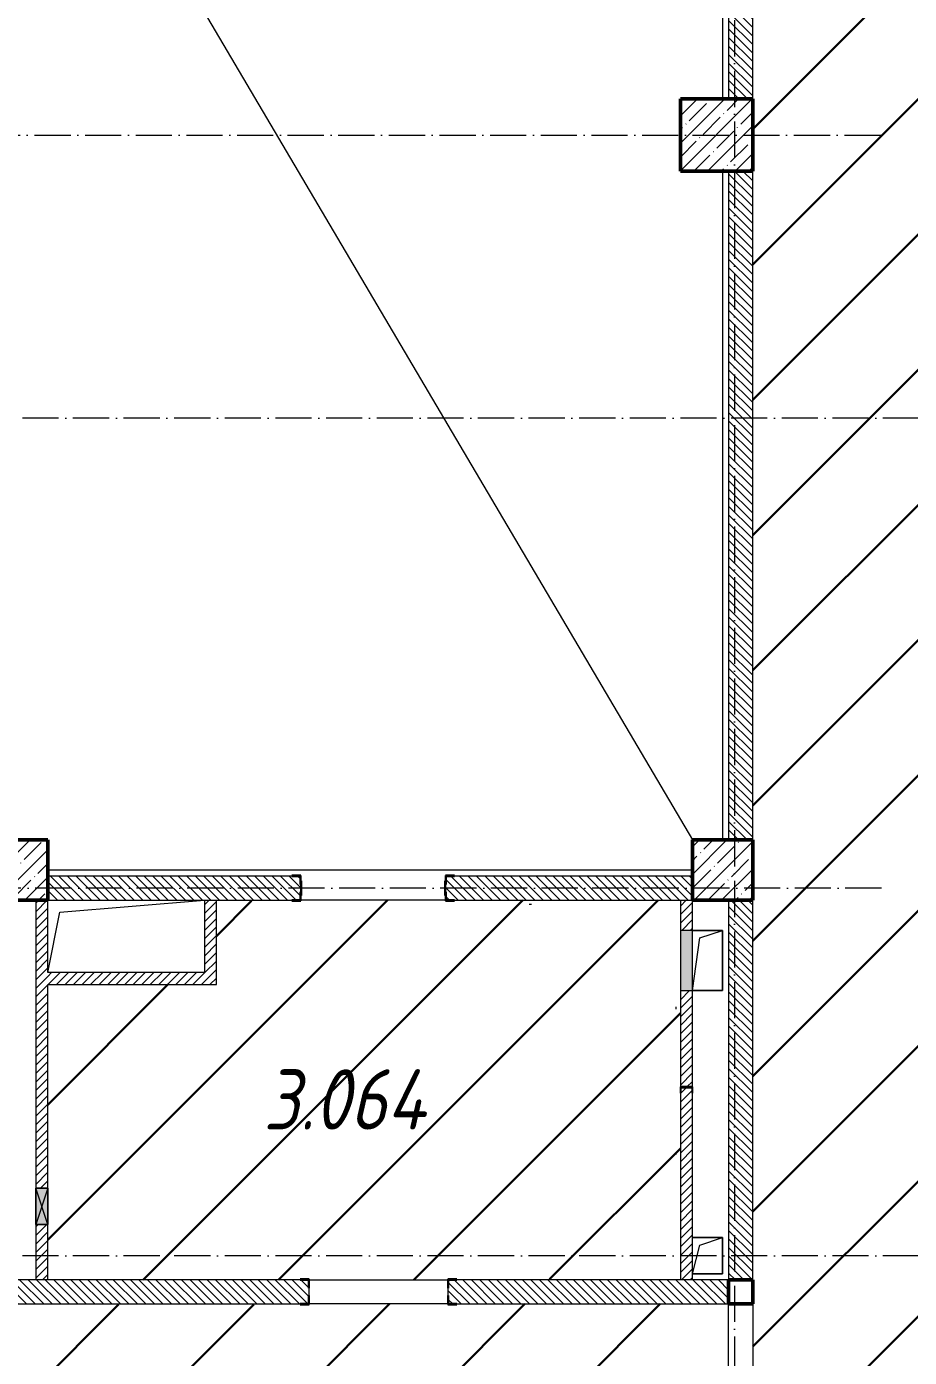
# Model space of a CAD drawing. Header units: millimetres. Extents: x 35697 to 388678, y -91946 to 171347.
# Drawn here: x 366996 to 374321, y -78326 to -67282 of the extents above; entities that cross this region are included whole.
import ezdxf

# ---------------------------------------------------------------- set-up
doc = ezdxf.new("R2010")
doc.units = ezdxf.units.MM
doc.linetypes.add('50_200_ШТРИХ_1Т_ш5_п1_п1_', pattern=[700, 500, -100, 0, -100])
for name, color, linetype, lineweight in [('2.1) ПГП окна 2.8 м', 5, 'Continuous', 30), ('A-DETL-____-OTLN-4', 7, 'Continuous', 18), ('A-DETL-GENF-OTLN', 7, 'Continuous', 9), ('A-FLOR-____-OTLN', 7, 'Continuous', 9), ('A-GENM-____-MCUT', 7, 'Continuous', 25), ('A-GENM-____-OTLN', 7, 'Continuous', 9), ('A-GENM-____-OTLN-1', 7, 'Continuous', 25), ('A-GLAZ-____-OTLN', 7, 'Continuous', 9), ('A-WALL-____-MCUT-3', 7, 'Continuous', 9), ('A-WALL-____-PATT-1', 7, 'Continuous', 9), ('A-WALL-FNSH-MCUT-1', 7, 'Continuous', 9), ('I-WALL-____-OTLN', 7, 'Continuous', 9), ('S-COLS-____-MCUT', 7, 'Continuous', 50), ('S-COLS-____-OTLN', 7, 'Continuous', 9), ('S-GRID-____-OTLN-1', 7, '50_200_ШТРИХ_1Т_ш5_п1_п1_', 9), ('Марки помещений', 7, 'Continuous', 9), ('стяжа', 7, 'Continuous', 30)]:
    doc.layers.add(name, color=color, linetype=linetype, lineweight=lineweight)
doc.styles.add('ISOCPEUR_I_2', font='isocpeui.ttf', dxfattribs={"width": 0.85, "height": 2.3})
pattern_1 = [(45, (283770.707, -86863.456), (-35.35534, 35.35534), [])]
pattern_2 = [(135, (283770.707, -86863.456), (-35.35534, -35.35534), [])]

# ---------------------------------------------------------------- blocks, each defined once
blk = doc.blocks.new('BSC_Колонна _Прямоугольная - 500х500-V13-АР1_План отверстий 3 этажа в осях 1-64_А-ГГ')
at = {"layer": 'S-COLS-____-OTLN'}
h = blk.add_hatch(dxfattribs=at)
h.set_pattern_fill('FP_49', color=256, style=0, pattern_type=2)
h.set_pattern_definition([(45, (-89000, -12581.04), (-114.04925, 114.04925), []), (45, (-88885.95, -12581.04), (-114.04925, 114.04925), [201.613, -40.323, 3.353, -36.97])])
h.paths.add_polyline_path([(-250, -250), (250, -250), (250, 250), (-250, 250)], flags=0)
at = {"layer": 'S-COLS-____-MCUT'}
for p, q in [((250, 250), (-250, 250)), ((-250, 250), (-250, -250)), ((250, -250), (250, 250)), ((-250, -250), (250, -250))]:
    blk.add_line(p, q, dxfattribs=at)
blk = doc.blocks.new('BSC_Колонна _Прямоугольная - 600х600-V20-АР1_План отверстий 3 этажа в осях 1-64_А-ГГ')
at = {"layer": 'S-COLS-____-OTLN'}
h = blk.add_hatch(dxfattribs=at)
h.set_pattern_fill('FP_57', color=256, style=0, pattern_type=2)
h.set_pattern_definition([(45, (-88950, -18681.04), (-114.04925, 114.04925), []), (45, (-88835.95, -18681.04), (-114.04925, 114.04925), [201.613, -40.323, 3.353, -36.97])])
h.paths.add_polyline_path([(-300, -300), (300, -300), (300, 300), (-300, 300)], flags=0)
at = {"layer": 'S-COLS-____-MCUT'}
for p, q in [((300, 300), (-300, 300)), ((-300, 300), (-300, -300)), ((300, -300), (300, 300)), ((-300, -300), (300, -300))]:
    blk.add_line(p, q, dxfattribs=at)
blk = doc.blocks.new('BSC_Колонна _Прямоугольная - 500х500-V24-АР1_План отверстий 3 этажа в осях 1-64_А-ГГ')
at = {"layer": 'S-COLS-____-OTLN'}
h = blk.add_hatch(dxfattribs=at)
h.set_pattern_fill('FP_61', color=256, style=0, pattern_type=2)
h.set_pattern_definition([(45, (-83150, -12581.04), (-114.04925, 114.04925), []), (45, (-83035.95, -12581.04), (-114.04925, 114.04925), [201.613, -40.323, 3.353, -36.97])])
h.paths.add_polyline_path([(-250, -250), (250, -250), (250, 250), (-250, 250)], flags=0)
at = {"layer": 'S-COLS-____-MCUT'}
for p, q in [((250, 250), (-250, 250)), ((-250, 250), (-250, -250)), ((250, -250), (250, 250)), ((-250, -250), (250, -250))]:
    blk.add_line(p, q, dxfattribs=at)
blk = doc.blocks.new('154_Стойка_СКБ_Уголок - СМ-2180_200-28268025-АР1_План отверстий 3 этажа в осях 1-64_А-ГГ')
at = {"layer": 'A-GENM-____-MCUT'}
for p, q in [((125, 156), (125, 81)), ((200, 156), (125, 156)), ((131, 81), (131, 150)), ((131, 150), (200, 150)), ((200, 150), (200, 156)), ((125, 81), (131, 81)), ((131, 19), (125, 19)), ((125, 19), (125, -56)), ((131, -50), (131, 19)), ((125, -56), (200, -56)), ((200, -50), (131, -50)), ((200, -56), (200, -50))]:
    blk.add_line(p, q, dxfattribs=at)
blk = doc.blocks.new('154_Стойка_СКБ_Уголок - СМ-2480_200-28346303-АР1_План отверстий 3 этажа в осях 1-64_А-ГГ')
at = {"layer": 'A-GENM-____-MCUT'}
for p, q in [((125, 156), (125, 81)), ((200, 156), (125, 156)), ((131, 81), (131, 150)), ((131, 150), (200, 150)), ((200, 150), (200, 156)), ((125, 81), (131, 81)), ((131, 19), (125, 19)), ((125, 19), (125, -56)), ((131, -50), (131, 19)), ((125, -56), (200, -56)), ((200, -50), (131, -50)), ((200, -56), (200, -50))]:
    blk.add_line(p, q, dxfattribs=at)
blk = doc.blocks.new('Стойка_Влож_Полоса боковая - Полоса-28213942-АР1_План отверстий 3 этажа в осях 1-64_А-ГГ')
at = {"layer": 'A-GENM-____-OTLN'}
for p, q in [((-5, 60), (0, 60)), ((-5, -60), (-5, 60)), ((0, 31), (0, -31)), ((0, -60), (-5, -60))]:
    blk.add_line(p, q, dxfattribs=at)
blk = doc.blocks.new('154_Фахверк_СКБ_Швеллер - Тип_100_3960-28331862-АР1_План отверстий 3 этажа в осях 1-64_А-ГГ')
at = {"layer": 'A-GENM-____-MCUT'}
for p, q in [((175, 50), (125, 50)), ((125, 50), (125, -50)), ((128, 47), (175, 47)), ((128, -47), (128, 47)), ((175, 47), (175, 50)), ((125, -50), (175, -50)), ((175, -47), (128, -47)), ((175, -50), (175, -47))]:
    blk.add_line(p, q, dxfattribs=at)
blk = doc.blocks.new('AR_Отверстие Ниша - Лючок-32402155-АР1_План отверстий 3 этажа в осях 1-64_А-ГГ')
at = {"layer": 'A-GLAZ-____-OTLN'}
blk.add_hatch(color=256, dxfattribs=at).paths.add_polyline_path([(250, 50), (-250, 50), (-250, -50), (250, -50)], flags=0)
for p, q in [((250, 50), (-250, 50)), ((-250, 50), (-250, -50)), ((250, -50), (250, 50)), ((-250, -50), (250, -50))]:
    blk.add_line(p, q, dxfattribs=at)
blk = doc.blocks.new('AR_Отверстие прямоугольное _в плите_ - AR_Отверстие прямоугольное _в плите_-V171-АР1_План отверстий 3 этажа в осях 1-64_А-ГГ')
at = {"layer": 'A-GENM-____-OTLN'}
for p, q in [((125, 250), (-125, 250)), ((-63, 188), (125, 250)), ((125, -250), (125, 250)), ((-125, -250), (-63, 188)), ((-125, -250), (125, -250))]:
    blk.add_line(p, q, dxfattribs=at)
blk = doc.blocks.new('AR_Отверстие прямоугольное _в плите_ - AR_Отверстие прямоугольное _в плите_-30552510-АР1_План отверстий 3 этажа в осях 1-64_А-ГГ')
at = {"layer": 'A-GENM-____-OTLN'}
for p, q in [((-550, 200), (650, 300)), ((-650, -300), (-550, 200))]:
    blk.add_line(p, q, dxfattribs=at)
blk = doc.blocks.new('AR_Отверстие прямоугольное _в плите_ - AR_Отверстие прямоугольное _в плите_-30552590-АР1_План отверстий 3 этажа в осях 1-64_А-ГГ')
at = {"layer": 'A-GENM-____-OTLN'}
for p, q in [((125, 150), (-125, 150)), ((-63, 88), (125, 150)), ((125, -150), (125, 150)), ((-125, -150), (-63, 88)), ((-125, -150), (125, -150))]:
    blk.add_line(p, q, dxfattribs=at)
blk = doc.blocks.new('BSC_Колонна _Прямоугольная1 - 200х200 _металл_-35216022-АР1_План отверстий 3 этажа в осях 1-64_А-ГГ')
at = {"layer": 'S-COLS-____-MCUT'}
for p, q in [((100, 100), (-100, 100)), ((-100, 100), (-100, -100)), ((100, -100), (100, 100)), ((-100, -100), (100, -100))]:
    blk.add_line(p, q, dxfattribs=at)
blk = doc.blocks.new('AR_Отверстие прямоугольное _в стене__БезПР - AR_Отверстие прямоугольное _в стене__БезПР-36899009-АР1_План отверстий 3 этажа в осях 1-64_А-ГГ')
at = {"layer": 'A-GLAZ-____-OTLN'}
blk.add_hatch(color=256, dxfattribs=at).paths.add_polyline_path([(150, 50), (-150, 50), (-150, -50), (150, -50)], flags=0)
at = {"layer": 'A-DETL-GENF-OTLN'}
for p, q in [((-150, -50), (-150, 50)), ((-150, 50), (150, 50)), ((150, 50), (-150, -50)), ((-150, 50), (150, -50)), ((150, 50), (-150, 50)), ((-150, 50), (-150, -50)), ((150, 50), (150, -50)), ((150, -50), (150, 50)), ((150, -50), (-150, -50)), ((-150, -50), (150, -50))]:
    blk.add_line(p, q, dxfattribs=at)
at = {"layer": 'A-GLAZ-____-OTLN'}
blk.add_line((150, 50), (-150, 50), dxfattribs=at)
blk = doc.blocks.new('3эт')
at = {"layer": 'S-GRID-____-OTLN-1', "color": 251, "ltscale": 0.6, "true_color": 0x636466}
for p, q in [((372870.7, -36982.5), (372870.7, -91346.1)), ((351097.5, -68182.4), (374089.5, -68182.4)), ((387845.1, -70532.4), (351097.5, -70532.4)), ((374089.5, -74432.4), (351097.5, -74432.4)), ((387845.1, -77482.4), (279340.9, -77482.4))]:
    blk.add_line(p, q, dxfattribs=at)

msp = doc.modelspace()

# ---------------------------------------------------------------- hatches: boundary and pattern name
at = {"layer": '2.1) ПГП окна 2.8 м'}
h = msp.add_hatch(dxfattribs=at)
h.set_pattern_fill('ANSI31', color=5, scale=250)
h.paths.add_polyline_path([(376471, -43932), (373021, -43932), (373021, -44432), (373021, -49882), (373021, -50482), (373021, -55882), (373021, -56482), (373021, -60682), (373621, -60682), (373621, -61882), (373621, -62082), (373621, -63032), (373621, -64132), (373621, -64182), (373621, -64332), (373621, -64382), (373621, -65082), (373621, -65128), (373621, -65382), (373021, -65382), (373021, -67882), (373021, -68482), (373021, -74032), (373021, -74532), (373021, -77682), (373021, -77882), (373021, -80082), (373021, -80782), (373521, -80782), (373521, -81382), (373021, -81382), (373021, -84382), (373521, -84382), (373521, -84982), (373521, -87932), (373521, -88532), (374046, -88532), (374046, -88526), (374121, -88526), (375921, -88532), (375921, -88526), (375996, -88526), (376821, -88531), (376821, -88432), (377021, -88432), (377021, -88282), (377021, -87957), (377015, -87957), (377015, -87877), (377021, -87877), (377021, -87432), (377021, -86582), (377021, -86182), (377015, -86182), (377015, -86107), (377021, -85782), (377021, -85282), (377021, -82782), (377021, -81882), (377021, -81657), (377015, -81657), (377015, -81582), (377021, -80882), (377015, -80882), (377015, -80807), (377021, -80657), (377015, -80657), (377015, -80582), (377021, -79882), (377015, -79882), (377015, -79782), (377021, -79782), (377021, -79282), (377021, -78957), (377015, -78957), (377015, -78877), (377021, -78877), (377021, -78532), (377021, -77682), (377021, -77182), (377015, -77182), (377015, -77107), (377021, -76782), (377021, -76282), (377021, -73957), (377015, -73957), (377015, -73877), (377221, -73877), (377221, -72087), (377015, -72087), (377015, -72007), (377021, -71732), (377021, -71232), (377021, -70782), (377021, -70282), (377021, -69957), (377015, -69957), (377015, -69877), (377021, -69877), (377021, -69432), (377021, -68582), (377021, -68182), (377015, -68182), (377015, -68107), (377021, -67782), (377021, -67282), (377021, -65882), (377021, -64882), (377021, -64557), (377015, -64557), (377015, -64477), (377221, -64477), (377221, -63587), (377015, -63587), (377015, -63507), (377021, -62582), (377021, -62182), (377021, -62082), (377021, -61882), (377021, -61782), (377021, -61282), (377021, -60957), (377015, -60957), (377015, -60877), (377021, -60877), (377021, -60332), (377021, -59482), (377021, -59182), (377015, -59182), (377015, -59107), (377021, -58782), (377021, -58282), (377021, -58057), (377015, -58057), (377015, -57982), (377090, -57982), (377221, -57982), (377221, -56182), (377152, -56182), (377090, -56182), (377015, -56182), (377015, -56107), (377021, -55957), (377015, -55957), (377015, -55882), (377021, -55852), (377021, -55882), (377090, -55882), (377221, -55882), (377221, -54087), (377015, -54087), (377015, -54007), (377021, -52782), (377021, -52282), (377021, -51957), (377015, -51957), (377015, -51877), (377021, -51877), (377021, -51382), (377021, -50732), (377021, -50182), (377015, -50182), (377015, -50107), (377021, -49782), (377021, -49282), (377021, -48857), (377021, -48357), (377021, -44882), (376471, -44882)])
h.paths.add_polyline_path([(374346, -70033), (375980, -70033), (375980, -68833), (374346, -68833)], flags=24)
h.paths.add_polyline_path([(374177, -49503), (375835, -49503), (375835, -48303), (374177, -48303)], flags=24)
h = msp.add_hatch(dxfattribs=at)
h.set_pattern_fill('ANSI31', color=5, scale=250)
h.paths.add_polyline_path([(361265, -74658), (361271, -74632), (361271, -74532), (358771, -74532), (358521, -74532), (358521, -74907), (358527, -74907), (358527, -74982), (358521, -76782), (358527, -76782), (358527, -76857), (358522, -77282), (358721, -77282), (358721, -77382), (358771, -77382), (358771, -77682), (358896, -77682), (358896, -77676), (358971, -77676), (360121, -77682), (360121, -77676), (360196, -77676), (361271, -77682), (361271, -77382), (361271, -75442), (361271, -75242), (361271, -75206), (361265, -75206)])
h.paths.add_polyline_path([(359881, -75417), (359901, -75417), (359901, -76132), (361236, -76132), (361236, -76152), (359881, -76152)], flags=16)
h.paths.add_polyline_path([(359881, -74767), (359881, -74567), (359901, -74567), (359901, -74767)], flags=16)
h.paths.add_polyline_path([(360941, -76203), (361141, -76203), (361141, -76403), (360941, -76403)], flags=16)
h.paths.add_polyline_path([(366471, -75132), (366471, -74632), (366471, -74582), (366471, -74532), (364646, -74532), (364646, -74538), (364571, -74538), (363371, -74532), (363371, -74538), (363296, -74538), (362171, -74533), (362171, -74982), (361771, -74982), (361771, -75242), (361771, -75442), (361771, -76882), (361771, -77282), (361771, -77332), (361771, -77382), (361771, -77682), (362696, -77682), (362696, -77676), (362771, -77676), (363921, -77682), (363921, -77676), (363996, -77676), (365116, -77682), (365116, -77402), (365116, -77302), (365546, -77302), (365546, -77682), (366471, -77682), (366471, -77332), (366471, -77222), (366471, -76922), (366471, -76132), (366471, -76082)])
h.paths.add_polyline_path([(362290, -76632), (362290, -76832), (362090, -76832), (362090, -76632)], flags=16)
h.paths.add_polyline_path([(372421, -75282), (372421, -74782), (372421, -74532), (370546, -74532), (370546, -74538), (370471, -74538), (370471, -74532), (369271, -74532), (369271, -74538), (369196, -74538), (368571, -74537), (368571, -75232), (367171, -75232), (367171, -76922), (367171, -77222), (367171, -77682), (369266, -77682), (369266, -77676), (369341, -77676), (369341, -77682), (370491, -77682), (370491, -77676), (370566, -77676), (372421, -77681), (372421, -76132), (372421, -76082)])
h.paths.add_polyline_path([(358769, -77509), (360446, -77509), (360446, -76309), (358769, -76309)], flags=25)
h.paths.add_polyline_path([(362975, -76665), (364631, -76665), (364631, -75465), (362975, -75465)], flags=24)
h.paths.add_polyline_path([(368784, -76760), (370443, -76760), (370443, -75560), (368784, -75560)], flags=24)
h = msp.add_hatch(dxfattribs=at)
h.set_pattern_fill('ANSI31', color=5, scale=250)
h.paths.add_polyline_path([(322071, -77882), (321571, -77882), (321571, -77632), (319771, -77632), (319771, -77638), (319696, -77638), (319271, -77634), (319271, -77732), (319071, -77732), (319071, -77882), (318571, -77882), (318571, -77632), (316771, -77632), (316771, -77638), (316696, -77638), (315646, -77632), (315646, -77638), (315571, -77638), (313771, -77632), (313771, -77638), (313696, -77638), (313071, -77632), (313071, -77882), (312571, -77882), (312571, -77632), (310771, -77632), (310771, -77638), (310696, -77638), (310271, -77634), (310271, -77732), (310071, -77732), (310071, -77882), (309571, -77882), (309571, -77632), (302521, -77632), (301371, -77632), (301371, -77382), (298806, -77382, -0.683489), (298713, -77382), (293371, -77382), (293371, -77632), (289371, -77632), (281821, -77632), (281821, -77882), (281571, -77882), (281571, -78207), (281577, -78207), (281577, -78282), (281571, -80082), (281577, -80082), (281577, -80157), (281574, -80332), (281671, -80332), (281671, -80532), (281821, -80532), (281821, -80782), (289596, -80782), (289596, -80776), (289671, -80776), (290821, -80777), (290821, -80776), (290896, -80776), (292346, -80777), (292346, -80776), (292421, -80776), (293571, -80777), (293571, -80776), (293646, -80776), (294696, -80777), (294696, -80776), (294771, -80776), (295771, -80777), (295771, -80776), (295846, -80776), (296446, -80776), (296446, -80776), (296521, -80776), (297671, -80777), (297671, -80776), (297746, -80776), (302771, -80777), (302771, -80776), (302846, -80776), (307396, -80777), (307396, -80776), (307471, -80776), (309171, -80777), (309171, -80776), (309246, -80776), (313096, -80777), (313096, -80776), (313249, -80776), (313261, -80782), (313661, -80782), (313871, -80782), (313871, -80776), (313946, -80776), (314096, -80776), (314096, -80776), (314171, -80776), (314871, -80777), (314871, -80776), (314946, -80776), (316746, -80777), (316746, -80776), (316821, -80776), (317971, -80777), (317971, -80776), (318046, -80776), (322071, -80777)])
h.paths.add_polyline_path([(355621, -77882), (355121, -77882), (355121, -77632), (352621, -77632), (352621, -77882), (352121, -77882), (352121, -77732), (351921, -77732), (351946, -77657), (352121, -77632), (352121, -77382), (351777, -77382), (351777, -77451), (351771, -77563), (351771, -77382), (346621, -77382), (346621, -77661), (346821, -77632), (346821, -77732), (346621, -77732), (346621, -77882), (346121, -77882), (346121, -77732), (345921, -77732), (345921, -77632), (343971, -77632), (343971, -77638), (343896, -77638), (343621, -77632), (343621, -77882), (343121, -77882), (343121, -77632), (342846, -77632), (342846, -77638), (342771, -77638), (342771, -77632), (340971, -77632), (340971, -77638), (340896, -77638), (339846, -77632), (339846, -77638), (339771, -77638), (337971, -77632), (337971, -77638), (337821, -77638), (337821, -77732), (337621, -77732), (337621, -77882), (337121, -77882), (337121, -77732), (336921, -77732), (336946, -77657), (337121, -77632), (337121, -77382), (336777, -77382), (336777, -77451), (336771, -77563), (336771, -77382), (334971, -77382), (334971, -77451), (334971, -77563), (334971, -77638), (334896, -77638), (334621, -77632), (334621, -77882), (334121, -77882), (334121, -77732), (333921, -77732), (333946, -77657), (334121, -77632), (334121, -77382), (333777, -77382), (333777, -77451), (333771, -77563), (333771, -77382), (331971, -77382), (331971, -77451), (331971, -77563), (331971, -77638), (331896, -77638), (330846, -77632), (330846, -77638), (330771, -77638), (330771, -77632), (328971, -77632), (328971, -77638), (328821, -77638), (328821, -77732), (328621, -77732), (328621, -77882), (328121, -77882), (328121, -77732), (327921, -77732), (327946, -77657), (328121, -77632), (328121, -77382), (327777, -77382), (327777, -77451), (327771, -77563), (327771, -77382), (325971, -77382), (325971, -77451), (325971, -77563), (325971, -77638), (325896, -77638), (325621, -77632), (325621, -77882), (325121, -77882), (325121, -77732), (324921, -77732), (324946, -77657), (325121, -77632), (325121, -77382), (324777, -77382), (324777, -77451), (324771, -77563), (324771, -77382), (322971, -77382), (322971, -77451), (322971, -77563), (322971, -77638), (322896, -77638), (322621, -77632), (322621, -77882), (322121, -77882), (322121, -80782), (326146, -80782), (326146, -80776), (326221, -80776), (327921, -80777), (327921, -80776), (327996, -80776), (329321, -80777), (329321, -80776), (329396, -80776), (329496, -80776), (329496, -80776), (329571, -80776), (331371, -80777), (331371, -80776), (331446, -80776), (337946, -80777), (337946, -80776), (338021, -80776), (339721, -80777), (339721, -80776), (339796, -80776), (340446, -80777), (340446, -80776), (340521, -80776), (341421, -80777), (341421, -80776), (341496, -80776), (346946, -80777), (346946, -80776), (347021, -80776), (348721, -80777), (348721, -80776), (348796, -80776), (352746, -80777), (352746, -80776), (352821, -80776), (353721, -80777), (353721, -80776), (353796, -80776), (355621, -80777)])
h.paths.add_polyline_path([(324777, -77632), (324846, -77632), (324846, -77638), (324777, -77638)], flags=16)
h.paths.add_polyline_path([(327777, -77632), (327846, -77632), (327846, -77638), (327777, -77638)], flags=16)
h.paths.add_polyline_path([(333777, -77632), (333846, -77632), (333846, -77638), (333777, -77638)], flags=16)
h.paths.add_polyline_path([(336777, -77632), (336846, -77632), (336846, -77638), (336777, -77638)], flags=16)
h.paths.add_polyline_path([(351777, -77632), (351846, -77632), (351846, -77638), (351777, -77638)], flags=16)
h.paths.add_polyline_path([(372821, -77882), (370566, -77882), (370566, -77888), (370491, -77888), (370491, -77882), (369341, -77882), (369341, -77888), (369266, -77888), (363996, -77882), (363996, -77888), (363921, -77888), (362771, -77882), (362771, -77888), (362696, -77888), (361771, -77882), (361271, -77882), (360196, -77882), (360196, -77888), (360121, -77888), (360121, -77882), (358971, -77882), (358971, -77888), (358896, -77888), (358771, -77882), (358271, -77882), (358271, -77632), (356171, -77632), (356171, -77882), (355671, -77882), (355671, -80782), (356171, -80782), (356496, -80782), (356496, -80776), (356571, -80776), (358271, -80777), (358271, -80776), (358346, -80776), (361996, -80778), (361996, -80776), (362071, -80776), (362771, -80777), (362771, -80776), (362846, -80776), (362996, -80777), (362996, -80776), (363071, -80776), (363771, -80777), (363771, -80776), (363846, -80776), (363996, -80777), (363996, -80776), (364071, -80776), (372771, -80782), (372821, -80782), (372821, -80082)])
h.paths.add_polyline_path([(301397, -79889), (303031, -79889), (303031, -78689), (301397, -78689)], flags=24)
h.paths.add_polyline_path([(340248, -79908), (341925, -79908), (341925, -78708), (340248, -78708)], flags=24)
at = {"layer": 'A-WALL-____-PATT-1'}
h = msp.add_hatch(dxfattribs=at)
h.set_pattern_fill('FP_6', color=256, style=0, pattern_type=2)
h.set_pattern_definition(pattern_2)
h.paths.add_polyline_path([(373021, -67882), (373021, -62482), (372821, -62482), (372821, -67882)], flags=0)
h = msp.add_hatch(dxfattribs=at)
h.set_pattern_fill('FP_6', color=256, style=0, pattern_type=2)
h.set_pattern_definition(pattern_2)
h.paths.add_polyline_path([(373021, -74032), (373021, -68482), (372821, -68482), (372821, -74032)], flags=0)
h = msp.add_hatch(dxfattribs=at)
h.set_pattern_fill('FP_6', color=256, style=0, pattern_type=2)
h.set_pattern_definition(pattern_2)
h.paths.add_polyline_path([(370477, -74532), (372521, -74532), (372521, -74332), (370477, -74332), (370477, -74401), (370471, -74401), (370471, -74463), (370477, -74463), (370477, -74532)], flags=0)
h.paths.add_polyline_path([(369196, -74532), (369265, -74532), (369265, -74463), (369271, -74463), (369271, -74401), (369265, -74401), (369265, -74332), (367171, -74332), (367171, -74532), (368595, -74532)], flags=0)
h = msp.add_hatch(dxfattribs=at)
h.set_pattern_fill('FP_5', color=256, style=0, pattern_type=2)
h.set_pattern_definition(pattern_1)
h.paths.add_polyline_path([(367071, -77682), (367171, -77682), (367171, -77222), (367071, -77222)], flags=0)
h.paths.add_polyline_path([(367071, -76922), (367171, -76922), (367171, -74532), (367071, -74532), (367071, -75809)], flags=0)
h = msp.add_hatch(dxfattribs=at)
h.set_pattern_fill('FP_5', color=256, style=0, pattern_type=2)
h.set_pattern_definition(pattern_1)
h.paths.add_polyline_path([(368571, -75132), (368571, -74532), (368471, -74532), (368471, -75132)], flags=0)
h = msp.add_hatch(dxfattribs=at)
h.set_pattern_fill('FP_5', color=256, style=0, pattern_type=2)
h.set_pattern_definition(pattern_1)
h.paths.add_polyline_path([(372421, -77682), (372521, -77682), (372521, -76132), (372518, -76132), (372518, -76085), (372424, -76085), (372424, -76132), (372421, -76132)], flags=0)
h.paths.add_polyline_path([(372521, -76082), (372521, -75282), (372421, -75282), (372421, -76082), (372518, -76082)], flags=0)
h.paths.add_polyline_path([(372421, -74782), (372521, -74782), (372521, -74532), (372421, -74532)], flags=0)
h = msp.add_hatch(dxfattribs=at)
h.set_pattern_fill('FP_6', color=256, style=0, pattern_type=2)
h.set_pattern_definition(pattern_2)
h.paths.add_polyline_path([(373021, -77682), (373021, -74532), (372821, -74532), (372821, -77682)], flags=0)
h = msp.add_hatch(dxfattribs=at)
h.set_pattern_fill('FP_5', color=256, style=0, pattern_type=2)
h.set_pattern_definition(pattern_1)
h.paths.add_polyline_path([(367171, -75232), (368571, -75232), (368571, -75132), (367171, -75132)], flags=0)
h = msp.add_hatch(dxfattribs=at)
h.set_pattern_fill('FP_6', color=256, style=0, pattern_type=2)
h.set_pattern_definition(pattern_2)
h.paths.add_polyline_path([(372821, -77882), (372821, -77682), (370497, -77683), (370497, -77751), (370491, -77751), (370491, -77813), (370497, -77813), (370497, -77882), (372130, -77882)], flags=0)
h.paths.add_polyline_path([(368595, -77882), (369335, -77882), (369335, -77813), (369341, -77813), (369341, -77751), (369335, -77751), (369335, -77682), (363927, -77682), (363927, -77751), (363921, -77751), (363921, -77813), (363927, -77813), (363927, -77882), (366828, -77882)], flags=0)
h.paths.add_polyline_path([(362696, -77882), (362765, -77882), (362765, -77813), (362771, -77813), (362771, -77751), (362765, -77751), (362765, -77682), (361771, -77682), (361771, -77882)], flags=0)

# ---------------------------------------------------------------- linework, layer by layer
at = {"layer": 'A-DETL-____-OTLN-4'}
msp.add_line((355121, -44532), (372521, -74032), dxfattribs=at)
at = {"layer": 'A-FLOR-____-OTLN'}
for p, q in [((372771, -62482), (372771, -67882)), ((372771, -68482), (372771, -74032)), ((372521, -74282), (367171, -74282)), ((372521, -74782), (372771, -74782)), ((372771, -74782), (372771, -75282)), ((372771, -75282), (372521, -75282)), ((372521, -77332), (372771, -77332)), ((372771, -77332), (372771, -77632)), ((372771, -77632), (372521, -77632))]:
    msp.add_line(p, q, dxfattribs=at)
at = {"layer": 'A-WALL-____-MCUT-3'}
for p, q in [((372821, -62482), (372821, -67882)), ((373021, -67882), (373021, -62482)), ((372821, -68482), (372821, -74032)), ((373021, -74032), (373021, -68482)), ((369196, -74332), (367171, -74332)), ((372521, -74332), (370546, -74332)), ((367171, -74532), (369196, -74532)), ((370546, -74532), (372521, -74532)), ((372821, -74532), (372821, -77682)), ((373021, -77682), (373021, -74532)), ((369266, -77682), (365216, -77682)), ((372821, -77682), (370566, -77682)), ((369341, -77813), (369341, -77751)), ((370491, -77751), (370491, -77813)), ((363996, -77882), (369266, -77882)), ((370566, -77882), (372821, -77882))]:
    msp.add_line(p, q, dxfattribs=at)
at = {"layer": 'A-WALL-FNSH-MCUT-1'}
for p, q in [((367071, -74532), (367071, -76922)), ((367171, -75132), (367171, -74532)), ((368471, -74532), (368471, -75132)), ((368571, -75232), (368571, -74532)), ((372421, -74532), (372421, -74782)), ((372521, -74782), (372521, -74532)), ((371186, -74567), (371166, -74567)), ((368471, -75132), (367171, -75132)), ((367171, -76922), (367171, -75232)), ((367171, -75232), (368571, -75232)), ((372421, -75282), (372421, -76082)), ((372521, -76082), (372521, -75282)), ((372386, -75437), (372386, -75417)), ((372421, -76132), (372421, -77682)), ((372521, -77682), (372521, -76132)), ((372386, -76642), (372386, -76622)), ((367071, -77222), (367071, -77682)), ((367171, -77682), (367171, -77222))]:
    msp.add_line(p, q, dxfattribs=at)
at = {"layer": 'I-WALL-____-OTLN'}
for p, q in [((370471, -74532), (369271, -74532)), ((369341, -77682), (370491, -77682)), ((370491, -77882), (369341, -77882)), ((372821, -80082), (372821, -77882)), ((373021, -77882), (373021, -80082))]:
    msp.add_line(p, q, dxfattribs=at)

# ---------------------------------------------------------------- block references
at = {"layer": 'A-GENM-____-OTLN', "rotation": 180}
msp.add_blockref('Стойка_Влож_Полоса боковая - Полоса-28213942-АР1_План отверстий 3 этажа в осях 1-64_А-ГГ', (369271, -74432), dxfattribs=at)
at = {"layer": 'A-GENM-____-OTLN'}
for name, p in [('Стойка_Влож_Полоса боковая - Полоса-28213942-АР1_План отверстий 3 этажа в осях 1-64_А-ГГ', (370471, -74432)), ('AR_Отверстие прямоугольное _в плите_ - AR_Отверстие прямоугольное _в плите_-30552510-АР1_План отверстий 3 этажа в осях 1-64_А-ГГ', (367821, -74832)), ('AR_Отверстие прямоугольное _в плите_ - AR_Отверстие прямоугольное _в плите_-V171-АР1_План отверстий 3 этажа в осях 1-64_А-ГГ', (372646, -75032)), ('AR_Отверстие прямоугольное _в плите_ - AR_Отверстие прямоугольное _в плите_-30552590-АР1_План отверстий 3 этажа в осях 1-64_А-ГГ', (372646, -77482))]:
    msp.add_blockref(name, p, dxfattribs=at)
at = {"layer": 'A-GENM-____-OTLN-1'}
for name, p, rotation in [('154_Стойка_СКБ_Уголок - СМ-2480_200-28346303-АР1_План отверстий 3 этажа в осях 1-64_А-ГГ', (369396, -74382), 180), ('154_Фахверк_СКБ_Швеллер - Тип_100_3960-28331862-АР1_План отверстий 3 этажа в осях 1-64_А-ГГ', (372471, -75957), 270), ('154_Стойка_СКБ_Уголок - СМ-2180_200-28268025-АР1_План отверстий 3 этажа в осях 1-64_А-ГГ', (369466, -77732), 180)]:
    msp.add_blockref(name, p, dxfattribs=dict(at, rotation=rotation))
for name, p in [('154_Стойка_СКБ_Уголок - СМ-2480_200-28346303-АР1_План отверстий 3 этажа в осях 1-64_А-ГГ', (370346, -74482)), ('154_Стойка_СКБ_Уголок - СМ-2180_200-28268025-АР1_План отверстий 3 этажа в осях 1-64_А-ГГ', (370366, -77832))]:
    msp.add_blockref(name, p, dxfattribs=at)
at = {"layer": 'A-GLAZ-____-OTLN', "rotation": 270}
for name, p in [('AR_Отверстие Ниша - Лючок-32402155-АР1_План отверстий 3 этажа в осях 1-64_А-ГГ', (372471, -75032)), ('AR_Отверстие прямоугольное _в стене__БезПР - AR_Отверстие прямоугольное _в стене__БезПР-36899009-АР1_План отверстий 3 этажа в осях 1-64_А-ГГ', (367121, -77072))]:
    msp.add_blockref(name, p, dxfattribs=at)
at = {"layer": 'S-COLS-____-OTLN'}
for name, p in [('BSC_Колонна _Прямоугольная - 600х600-V20-АР1_План отверстий 3 этажа в осях 1-64_А-ГГ', (372721, -68182)), ('BSC_Колонна _Прямоугольная - 500х500-V24-АР1_План отверстий 3 этажа в осях 1-64_А-ГГ', (366921, -74282)), ('BSC_Колонна _Прямоугольная - 500х500-V13-АР1_План отверстий 3 этажа в осях 1-64_А-ГГ', (372771, -74282))]:
    msp.add_blockref(name, p, dxfattribs=at)
at = {"layer": 'S-COLS-____-OTLN', "rotation": 270.0000000000001}
msp.add_blockref('BSC_Колонна _Прямоугольная1 - 200х200 _металл_-35216022-АР1_План отверстий 3 этажа в осях 1-64_А-ГГ', (372921, -77782), dxfattribs=at)
at = {"layer": 'стяжа'}
msp.add_blockref('3эт', (0, 0), dxfattribs=at)

# ---------------------------------------------------------------- texts
at = {"layer": 'Марки помещений', "insert": (368960, -75935), "char_height": 500, "width": 817.72, "attachment_point": 1, "style": 'ISOCPEUR_I_2'}
msp.add_mtext('3.064', dxfattribs=at)

doc.saveas('drawing.dxf')
